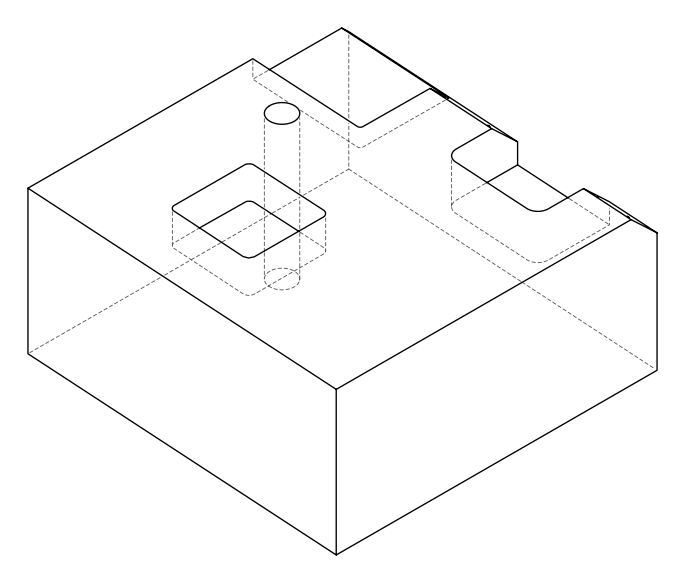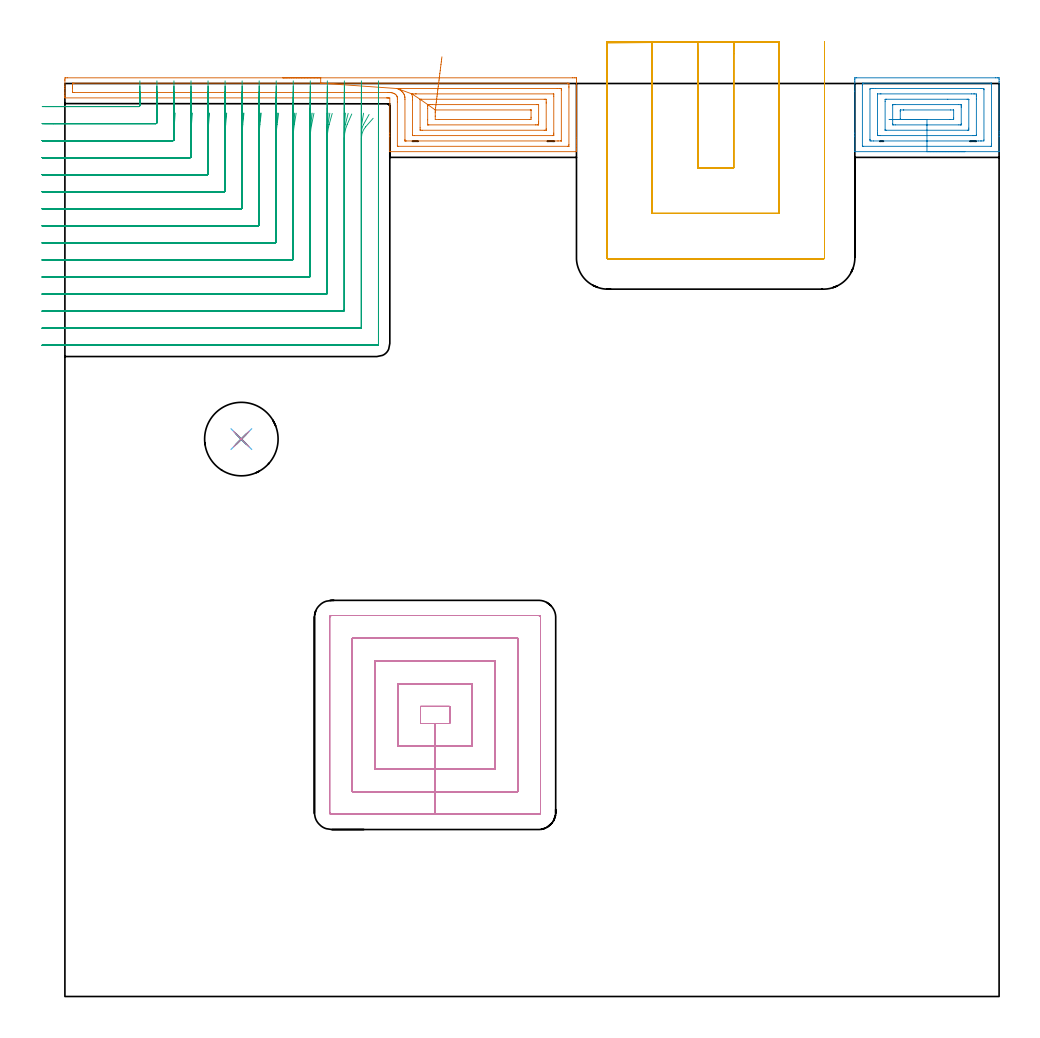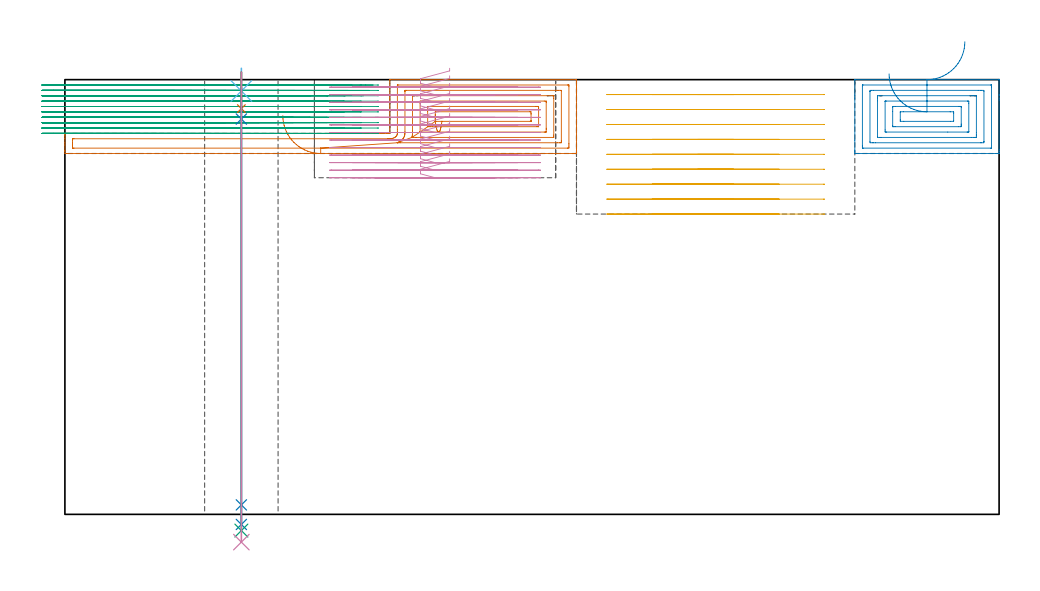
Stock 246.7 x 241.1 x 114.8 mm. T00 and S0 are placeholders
(PLAN: 10 operations, 8 tool changes, 65 min)
(1 AREA_MILL | FG_CHAMFER_SURFACE | UGT0205_001 | 4.61 min | 25869 mm3)
(2 AREA_MILL_1 | FG_CHAMFER_SURFACE_1 | UGT0205_001 | 2.51 min | 8737 mm3)
(3 MILL_CORNER_NOTCH_RECTANGULAR | CORNER_NOTCH_RECTANGULAR | NXT0201_008 | Follow Part, ap 1.5, ae 75% | 29.49 min | 74014 mm3)
(4 MILL_RECTANGULAR_POCKET | POCKET_RECTANGULAR_STRAIGHT | NXT0201_009 | Follow Part, ap 2, ae 75% | 17.32 min | 99389 mm3)
(5 MILL_SLOT | SLOT_PARTIAL_RECTANGULAR | NXT0201_012 | Follow Part, ap 4, ae 75% | 9.46 min | 137663 mm3)
(6 SPOT_DRILL | STEP1HOLE | NXT0321_9005460120000 | 0.05 min | 173 mm3)
(7 DRILL_BLIND_HOLE_INTO_CENTER | STEP1HOLE | NXT0301_022 | 0.04 min | 106 mm3)
(8 GUN_DRILL_THROUGH_HOLE | STEP1HOLE | UGT0307_001 | 0.52 min | 2091 mm3)
(9 SPADE_DRILL_TO_ENLARGE_THROUGH_HOLE | STEP1HOLE | UGT0306_003 | 0.49 min | 11700 mm3)
(10 DRILL_TO_ENLARGE_THROUGH_HOLE | STEP1HOLE | UGT0301_261 | 0.5 min | 19834 mm3)
(TOOL UGT0205_001 | Chamfer Mill 20 x 3 x 45 deg. | D20 FL50 Z2)
(TOOL NXT0201_008 | ENDMILL 6mm [2P460-0600-NA 1630] | D6 FL26 Z6)
(TOOL NXT0201_009 | ENDMILL 8mm [2P460-0800-NA 1630] | D8 FL26 Z6)
(TOOL NXT0201_012 | ENDMILL 16mm [2P460-1600-NA 1630] | D16 FL38 Z6)
(TOOL NXT0321_9005460120000 | NC Spot Drill, 142deg, 12mm, Carbide, Uncoated | D12 PA142 FL30 Z2)
(TOOL NXT0301_022 | Carbide Drill 5.1mm [860.1-0510-015A1-MM 2214] | D5.1 PA140 FL28 Z2)
(TOOL UGT0307_001 | Gun Drill 5 mm | D5 PA130 FL24 Z1)
(TOOL UGT0306_003 | Spade Drill 12.5mm | D12.5 PA132 FL10 Z2)
(TOOL UGT0301_261 | Twist Drill 19.4 mm | D19.4 PA118 FL140 Z2)
(OP 1 AREA_MILL)
G17 G21 G94 G90
T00 M6
G54
G17 G0 G90 X57.55 Y242.6 S1061 M3
G43 Z124.8 H0
Z105.3
G94 G1 X57.588 Z104.428 F250.
X57.702 Z103.563
X57.891 Z102.712
X58.153 Z101.88
X58.487 Z101.074
X58.89 Z100.3
X59.359 Z99.564
X59.89 Z98.872
X60.479 Z98.229
X61.122 Z97.64
X61.814 Z97.108
X62.55 Z96.64
X63.324 Z96.237
X64.13 Z95.903
X64.962 Z95.641
X65.814 Z95.452
X66.678 Z95.338
X67.55 Z95.3
X134.012
X134.493 Y242.599 Z95.301
X134.969 Y242.595 Z95.303
X135.091 Y242.592 Z95.306
X135.096 Y242.124 Z95.773
X135.1 Y241.523 Z96.374
Y226.827 Z111.068
Y226.226 Z111.668
Y225.661 Z112.236
Y225.343 Z112.553
Y224.778 Z113.119
Y224.459 Z113.435
Y223.823 Z114.076
Y223.443 Z114.456
Y223.112 Z114.778
X135.093 Y223.102 Z114.788
X134.939 Y223.1 Z114.8
X85.848
X85.81 Y223.105 Z114.793
X85.8 Y223.202 Z114.697
Y227.203 Z110.695
Y227.992 Z109.901
Y237.298 Z100.598
X85.463 Y237.296 Z100.596
X85.395
X85.325 Y237.295 Z100.595
X85.281 Y237.294 Z100.593
X85.242 Y237.3 Z100.598
X84.955 Z100.6
X0.161
X0.01 Y237.302 Z100.588
X0. Y237.446 Z100.446
Y237.594 Z100.305
Y237.954 Z99.945
Y238.591 Z99.304
Y239.792 Z98.104
Y240.357 Z97.537
Y241.841 Z96.054
X0.003 Y242.124 Z95.772
X0.009 Y242.591 Z95.305
X0.131 Y242.595 Z95.302
X0.607 Y242.6 Z95.3
X67.55
Y241.186 Z96.714
X132.708 Y241.185 Z96.715
X132.764
X133.089 Y241.179 Z96.721
X133.093 Y241.075 Z96.825
X133.098 Y240.854 Z97.046
X133.1 Y240.357 Z97.543
Y239.969 Z97.931
X133.099 Y224.956 Z112.944
X133.092 Y224.567 Z113.333
X133.09 Y224.521 Z113.379
X133.073 Y224.519 Z113.381
X133.022 Y224.516 Z113.384
X132.917 Y224.515 Z113.385
X132.708 Y224.514 Z113.386
X88.023 Y224.515 Z113.385
X87.875 Y224.519 Z113.381
X87.81 Y224.521 Z113.379
X87.805 Y224.559 Z113.341
X87.803 Y224.599 Z113.301
X87.8 Y224.735 Z113.165
Y236.218 Z101.682
X87.798 Y236.825 Z101.075
X87.796 Y237.105 Z100.795
X87.784 Y237.407 Z100.493
X87.755 Y237.563 Z100.337
X87.705 Y237.708 Z100.192
X87.629 Y237.854 Z100.046
X87.504 Y238.027 Z99.873
X87.342 Y238.189 Z99.711
X87.187 Y238.31 Z99.59
X87.01 Y238.417 Z99.483
X86.875 Y238.484 Z99.416
X86.596 Y238.591 Z99.309
X86.294 Y238.663 Z99.237
X86.206 Y238.678 Z99.222
X85.981 Y238.701 Z99.199
X85.785 Y238.707 Z99.193
X85.401 Y238.713 Z99.187
X85.277 Y238.714 Z99.186
X2.392 Y238.715 Z99.185
X2.267
X2.038 Y238.72 Z99.18
X2.015 Y238.721 Z99.179
X2.01 Y238.734 Z99.166
X2.004 Y238.764 Z99.136
X2.002 Y238.793 Z99.107
X2. Y238.979 Z98.921
Y239.862 Z98.038
Y240.357 Z97.543
X2.001 Y240.744 Z97.156
X2.008 Y241.133 Z96.767
X2.01 Y241.179 Z96.721
X2.027 Y241.181 Z96.719
X2.078 Y241.184 Z96.716
X2.183 Y241.185 Z96.715
X2.392 Y241.186 Z96.714
X67.55
X87.77 Y239.766 Z98.134
X87.781 Y239.769 Z98.131
X87.799 Y239.77 Z98.13
X88.079 Y239.771 Z98.129
X88.671 Y239.772 Z98.128
X130.03 Y239.771 Z98.129
X130.623
X130.923 Y239.768 Z98.132
X131.022 Y239.765 Z98.135
X131.09 Y239.76 Z98.14
X131.094 Y239.65 Z98.25
X131.098 Y239.474 Z98.426
X131.1 Y239.299 Z98.601
X131.099 Y226.051 Z111.849
X131.096 Y225.992 Z111.908
X131.09 Y225.947 Z111.953
X131.084 Y225.935 Z111.965
X131.072 Y225.934 Z111.966
X130.923 Y225.931 Z111.969
X130.33 Y225.929 Z111.971
X130.03 Y225.928 Z111.972
X90.164 Y225.929 Z111.971
X89.864 Y225.931 Z111.969
X89.823 Y225.933 Z111.967
X89.817 Y225.934 Z111.966
X89.81 Y225.951 Z111.949
X89.805 Y226.035 Z111.865
X89.801 Y226.162 Z111.738
X89.8 Y226.226 Z111.674
X89.799 Y236.889 Z101.011
X89.787 Y237.3 Z100.6
X89.779 Y237.505 Z100.395
X89.745 Y237.708 Z100.192
X89.717 Y237.854 Z100.046
X89.628 Y238.094 Z99.806
X89.522 Y238.311 Z99.589
X89.343 Y238.591 Z99.309
X89.178 Y238.8 Z99.1
X88.972 Y239.011 Z98.889
X88.715 Y239.223 Z98.677
X88.562 Y239.336 Z98.564
X88.339 Y239.474 Z98.426
X88.079 Y239.615 Z98.285
X87.807 Y239.744 Z98.156
X87.77 Y239.766 Z98.134
X91.649 Y238.35 Z99.55
X91.89 Y238.353 Z99.547
X92.542 Y238.357 Z99.543
X92.778
X128.987
X129.038 Y238.356 Z99.544
X129.073 Y238.353 Z99.547
X129.088 Y238.351 Z99.549
X129.09 Y238.335 Z99.565
X129.095 Y238.139 Z99.761
X129.1 Y237.745 Z100.155
Y227.992 Z109.908
X129.097 Y227.569 Z110.331
X129.093 Y227.358 Z110.542
X129.09 Y227.35 Z110.55
X129.083 Y227.348 Z110.552
X129.053 Y227.345 Z110.555
X128.995 Y227.343 Z110.557
X128.901
X92.306
X91.844 Y227.345 Z110.555
X91.819 Y227.347 Z110.553
X91.811 Y227.349 Z110.551
X91.808 Y227.36 Z110.54
X91.803 Y227.428 Z110.472
X91.801 Y227.566 Z110.334
X91.799 Y236.676 Z101.224
X91.797 Y236.825 Z101.075
X91.777 Y237.581 Z100.319
X91.759 Y237.708 Z100.192
X91.649 Y238.234 Z99.666
X91.636 Y238.303 Z99.597
X91.649 Y238.35 Z99.55
X93.807 Y236.933 Z100.967
X93.848 Y236.936 Z100.964
X94.087 Y236.941 Z100.959
X94.208 Y236.943 Z100.957
X126.58
X126.819 Y236.941 Z100.959
X126.979 Y236.938 Z100.962
X127.091 Y236.935 Z100.965
X127.093 Y236.914 Z100.986
X127.096 Y236.825 Z101.075
X127.1 Y236.191 Z101.709
Y235.941 Z101.959
X127.099 Y229.126 Z108.774
X127.096 Y228.876 Z109.024
X127.093 Y228.797 Z109.103
X127.09 Y228.764 Z109.136
X126.579 Y228.757 Z109.143
X94.327
X93.816 Y228.764 Z109.136
X93.81 Y228.802 Z109.098
X93.807 Y228.876 Z109.024
X93.801 Y229.397 Z108.503
X93.8 Y236.825 Z101.075
X93.802 Y236.89 Z101.01
X93.807 Y236.933 Z100.967
X95.823 Y235.522 Z102.378
X95.875 Y235.524 Z102.376
X96.112 Y235.527 Z102.373
X96.529 Y235.528 Z102.372
X97.005 Y235.529 Z102.371
X124.675 Y235.528 Z102.372
X125.093 Y235.527 Z102.373
X125.095 Y235.525 Z102.375
X125.099 Y235.522 Z102.378
X125.1 Y231.105 Z106.795
X125.097 Y230.642 Z107.258
X125.091 Y230.23 Z107.67
X125.082 Y230.178 Z107.722
X125.031 Y230.176 Z107.724
X124.912 Y230.173 Z107.727
X124.675 Y230.172 Z107.728
X124.258 Y230.171 Z107.729
X96.112 Y230.172 Z107.728
X95.954 Y230.173 Z107.727
X95.828 Y230.176 Z107.724
X95.815 Y230.177 Z107.723
X95.81 Y230.192 Z107.708
X95.805 Y230.245 Z107.655
X95.802 Y230.333 Z107.567
X95.8 Y231.525 Z106.375
Y234.484 Z103.416
X95.801 Y235.058 Z102.842
X95.804 Y235.364 Z102.536
X95.81 Y235.469 Z102.431
X95.823 Y235.522 Z102.378
X97.816 Y234.11 Z103.79
X97.821 Y234.111 Z103.789
X97.846 Y234.113 Z103.787
X97.897 Y234.114 Z103.786
X97.958 Y234.115 Z103.785
X122.889 Y234.114 Z103.786
X122.952 Y234.113 Z103.787
X123.072 Y234.108 Z103.792
X123.091 Y234.105 Z103.795
X123.095 Y234.09 Z103.81
X123.098 Y234.073 Z103.827
X123.099 Y234.054 Z103.846
X123.1 Y233.967 Z103.933
X123.099 Y232.201 Z105.699
X123.096 Y231.992 Z105.908
X123.087 Y231.592 Z106.308
X122.889 Y231.587 Z106.313
X122.828 Y231.586 Z106.314
X98.729 Y231.585 Z106.315
X97.897 Y231.591 Z106.309
X97.83 Y231.592 Z106.308
X97.809 Y231.606 Z106.294
X97.804 Y231.618 Z106.282
X97.8 Y232.408 Z105.492
Y232.505 Z105.395
Y233.388 Z104.512
Y233.484 Z104.416
X97.803 Y233.677 Z104.223
X97.81 Y234.063 Z103.837
X97.816 Y234.11 Z103.79
X97.896 Y234.75 Z103.203
X97.981 Y235.439 Z102.675
X98.073 Y236.171 Z102.209
X98.168 Y236.94 Z101.809
X98.268 Y237.741 Z101.479
X98.371 Y238.568 Z101.219
X98.476 Y239.414 Z101.034
X98.583 Y240.273 Z100.923
X98.691 Y241.138 Z100.889
X98.799 Y242.002 Z100.93
X98.906 Y242.86 Z101.047
X99.011 Y243.705 Z101.239
X99.114 Y244.529 Z101.505
X99.213 Y245.328 Z101.842
X99.308 Y246.094 Z102.248
X99.399 Y246.823 Z102.719
X99.484 Y247.507 Z103.253
X99.564 Y248.143 Z103.845
G0 Z124.8
M5
M2
(OP 2 AREA_MILL_1)
G17 G21 G94 G90
T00 M6
G54
G17 G0 G90 X237.65 Y223.1 S1061 M3
G43 Z124.8 H0
G94 G1 X237.612 Z123.928 F250.
X237.498 Z123.063
X237.309 Z122.212
X237.047 Z121.38
X236.713 Z120.574
X236.31 Z119.8
X235.842 Z119.064
X235.31 Z118.372
X234.721 Z117.729
X234.078 Z117.14
X233.386 Z116.608
X232.65 Z116.14
X231.876 Z115.737
X231.07 Z115.403
X230.238 Z115.141
X229.386 Z114.952
X228.522 Z114.838
X227.65 Z114.8
X208.645
X208.61 Y223.105 Z114.793
X208.6 Y223.196 Z114.702
Y227.198 Z110.7
Y227.992 Z109.901
Y239.077 Z98.818
Y241.727 Z96.169
X208.603 Y242.124 Z95.772
X208.607 Y242.591 Z95.305
X208.618 Y242.592 Z95.303
X209.087 Y242.6 Z95.3
X245.737
X246.213 Y242.598 Z95.302
X246.682 Y242.592 Z95.303
X246.693 Y242.591 Z95.305
X246.697 Y242.124 Z95.772
X246.7 Y241.638 Z96.258
Y228.479 Z109.415
Y227.992 Z109.901
Y227.198 Z110.7
Y227.109 Z110.789
X246.699 Y223.193 Z114.705
X246.69 Y223.105 Z114.793
X246.655 Y223.1 Z114.8
X227.65
Y224.514 Z113.386
X210.8
X210.657 Y224.516 Z113.384
X210.623 Y224.518 Z113.382
X210.612 Y224.521 Z113.379
X210.608 Y224.528 Z113.372
X210.603 Y224.56 Z113.34
X210.601 Y224.593 Z113.307
X210.6 Y224.714 Z113.186
Y240.612 Z97.288
X210.602 Y240.866 Z97.034
X210.605 Y241.036 Z96.864
X210.61 Y241.168 Z96.732
X210.626 Y241.179 Z96.721
X210.648 Y241.181 Z96.719
X210.855 Y241.185 Z96.715
X244.5 Y241.186 Z96.714
X244.643 Y241.184 Z96.716
X244.677 Y241.182 Z96.718
X244.688 Y241.179 Z96.721
X244.692 Y241.172 Z96.728
X244.697 Y241.14 Z96.76
X244.699 Y241.107 Z96.793
X244.7 Y240.986 Z96.914
Y225.088 Z112.812
X244.698 Y224.834 Z113.066
X244.695 Y224.664 Z113.236
X244.69 Y224.532 Z113.368
X244.674 Y224.521 Z113.379
X244.652 Y224.519 Z113.381
X244.445 Y224.515 Z113.385
X227.65 Y224.514 Z113.386
Y225.928 Z111.972
X213.506 Y225.929 Z111.971
X212.917 Y225.931 Z111.969
X212.623 Y225.935 Z111.965
X212.601 Y226.226 Z111.674
X212.6 Y226.248 Z111.652
X212.601 Y239.496 Z98.404
X212.623 Y239.765 Z98.135
X213.21 Y239.77 Z98.13
X213.506 Y239.771 Z98.129
X214.093 Y239.772 Z98.128
X241.794 Y239.771 Z98.129
X242.09 Y239.77 Z98.13
X242.677 Y239.765 Z98.135
X242.699 Y239.474 Z98.426
X242.7 Y239.452 Z98.448
X242.699 Y226.204 Z111.696
X242.677 Y225.935 Z111.965
X242.09 Y225.93 Z111.97
X241.794 Y225.929 Z111.971
X241.207 Y225.928 Z111.972
X227.65
Y227.343 Z110.557
X215.274 Y227.344 Z110.556
X215.039 Y227.345 Z110.555
X214.622 Y227.35 Z110.55
X214.604 Y227.779 Z110.121
X214.602 Y227.992 Z109.908
X214.6 Y228.666 Z109.234
X214.601 Y238.213 Z99.687
X214.604 Y238.297 Z99.603
X214.609 Y238.338 Z99.562
X214.612 Y238.351 Z99.549
X214.629 Y238.352 Z99.548
X215.274 Y238.357 Z99.543
X215.508
X239.375
X240.026 Y238.356 Z99.544
X240.261 Y238.355 Z99.545
X240.678 Y238.35 Z99.55
X240.696 Y237.921 Z99.979
X240.698 Y237.708 Z100.192
X240.7 Y237.034 Z100.866
X240.699 Y227.487 Z110.413
X240.696 Y227.403 Z110.497
X240.691 Y227.362 Z110.538
X240.688 Y227.349 Z110.551
X240.671 Y227.348 Z110.552
X240.026 Y227.343 Z110.557
X239.792
X227.65
Y228.757 Z109.143
X216.924
X216.686 Y228.761 Z109.139
X216.623 Y228.764 Z109.136
X216.61 Y228.776 Z109.124
X216.604 Y228.813 Z109.087
X216.601 Y228.876 Z109.024
X216.6 Y236.383 Z101.517
X216.606 Y236.825 Z101.075
X216.61 Y236.928 Z100.972
X216.805 Y236.938 Z100.962
X216.925 Y236.942 Z100.958
X233.145 Y236.943 Z100.957
X238.258
X238.376
X238.614 Y236.939 Z100.961
X238.677 Y236.936 Z100.964
X238.69 Y236.924 Z100.976
X238.696 Y236.887 Z101.013
X238.699 Y236.825 Z101.075
X238.7 Y229.317 Z108.583
X238.694 Y228.876 Z109.024
X238.69 Y228.772 Z109.128
X238.495 Y228.762 Z109.138
X238.375 Y228.758 Z109.142
X227.65 Y228.757 Z109.143
Y230.171 Z107.729
X219.281 Y230.172 Z107.728
X218.81 Y230.175 Z107.725
X218.655 Y230.178 Z107.722
X218.61 Y230.185 Z107.715
X218.605 Y230.292 Z107.608
X218.602 Y230.432 Z107.468
X218.6 Y231.525 Z106.375
X218.601 Y235.267 Z102.633
X218.61 Y235.478 Z102.422
X218.614 Y235.523 Z102.377
X218.635 Y235.525 Z102.375
X218.693 Y235.527 Z102.373
X218.81 Y235.529 Z102.371
X219.223
X236.019 Y235.528 Z102.372
X236.49 Y235.525 Z102.375
X236.645 Y235.522 Z102.378
X236.69 Y235.515 Z102.385
X236.695 Y235.408 Z102.492
X236.698 Y235.268 Z102.632
X236.7 Y235.058 Z102.842
Y234.848 Z103.052
X236.699 Y230.433 Z107.467
X236.69 Y230.222 Z107.678
X236.686 Y230.177 Z107.723
X236.665 Y230.175 Z107.725
X236.607 Y230.173 Z107.727
X236.49 Y230.171 Z107.729
X236.077
X227.65
Y231.585 Z106.315
X221.402
X220.634 Y231.59 Z106.31
X220.617 Y231.592 Z106.308
X220.61 Y231.603 Z106.297
X220.605 Y231.654 Z106.246
X220.601 Y231.758 Z106.142
X220.6 Y233.722 Z104.178
X220.601 Y233.938 Z103.962
X220.605 Y234.045 Z103.855
X220.61 Y234.097 Z103.803
X220.618 Y234.108 Z103.792
X220.643 Y234.111 Z103.789
X221.462 Y234.115 Z103.785
X221.522
X233.898
X234.666 Y234.11 Z103.79
X234.683 Y234.108 Z103.792
X234.69 Y234.097 Z103.803
X234.695 Y234.046 Z103.854
X234.699 Y233.942 Z103.958
X234.7 Y231.978 Z105.922
X234.698 Y231.762 Z106.138
X234.695 Y231.655 Z106.245
X234.69 Y231.603 Z106.297
X234.682 Y231.592 Z106.308
X234.657 Y231.59 Z106.31
X233.838 Y231.585 Z106.315
X233.778
X227.65
X226.778 Z106.353
X225.914 Z106.467
X225.062 Z106.655
X224.23 Z106.918
X223.424 Z107.252
X222.65 Z107.654
X221.914 Z108.123
X221.222 Z108.654
X220.579 Z109.244
X219.99 Z109.887
X219.458 Z110.579
X218.99 Z111.315
X218.587 Z112.089
X218.253 Z112.894
X217.991 Z113.726
X217.802 Z114.578
X217.688 Z115.443
X217.65 Z116.315
G0 Z124.8
M5
M2
(OP 3 MILL_CORNER_NOTCH_RECTANGULAR)
G17 G21 G94 G90
T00 M6
G54
G17 G0 G90 X-6. Y226. S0 M3
G43 Z124.8 H1
Z113.38
G94 G1 X-3. F250.
X28.504 F500.
G3 X28.8 Y226.296 R0.3
G2 X28.919 Y230.3 R54.
G1 X29.12 Y233.293 F250.
G0 Z124.8
X-6. Y221.5
Z113.38
G1 X-3.
X33.004 F500.
G3 X33.3 Y221.796 R0.3
G1 Y226.691
G2 X33.432 Y230.3 R49.5
G1 X33.65 Y233.292 F250.
G0 Z124.8
X-6. Y217.
Z113.38
G1 X-3.
X37.503 F500.
G3 X37.8 Y217.297 R0.3
G1 Y226.691
G2 X37.945 Y230.3 R45.
G1 X38.186 Y233.29 F250.
G0 Z124.8
X-6. Y212.5
Z113.38
G1 X-3.
X42.003 F500.
G3 X42.3 Y212.797 R0.3
G1 Y226.691
G2 X42.461 Y230.3 R40.5
G1 X42.728 Y233.288 F250.
G0 Z124.8
X-6. Y208.
Z113.38
G1 X-3.
X46.503 F500.
G3 X46.8 Y208.297 R0.3
G1 Y226.691
G2 X46.981 Y230.3 R36.
G1 X47.282 Y233.285 F250.
G0 Z124.8
X-6. Y203.5
Z113.38
G1 X-3.
X51.003 F500.
G3 X51.3 Y203.797 R0.3
G1 Y226.691
G2 X51.507 Y230.3 R31.5
G1 X51.851 Y233.28 F250.
G0 Z124.8
X-6. Y199.
Z113.38
G1 X-3.
X55.503 F500.
G3 X55.8 Y199.297 R0.3
G1 Y226.691
G2 X56.042 Y230.3 R27.
G1 X56.443 Y233.273 F250.
G0 Z124.8
X-6. Y194.5
Z113.38
G1 X-3.
X60.003 F500.
G3 X60.3 Y194.797 R0.3
G1 Y226.691
G2 X60.591 Y230.3 R22.5
G1 X61.073 Y233.261 F250.
G0 Z124.8
X-6. Y190.
Z113.38
G1 X-3.
X64.503 F500.
G3 X64.8 Y190.298 R0.3
G1 Y226.691
G2 X65.166 Y230.3 R18.
G1 X65.767 Y233.239 F250.
G0 Z124.8
X-6. Y185.5
Z113.38
G1 X-3.
X69.002 F500.
G3 X69.3 Y185.798 R0.3
G1 Y226.691
G2 X69.791 Y230.3 R13.5
G1 X70.593 Y233.191 F250.
G0 Z124.8
X-6. Y181.
Z113.38
G1 X-3.
X73.502 F500.
G3 X73.8 Y181.298 R0.3
G1 Y226.691
G2 X74.555 Y230.3 R9.
G1 X75.758 Y233.048 F250.
G0 Z124.8
X-6. Y176.5
Z113.38
G1 X-3.
X78.002 F500.
G3 X78.3 Y176.798 R0.3
G1 Y226.691
G2 X79.421 Y229.663 R4.5
G1 X81.403 Y231.916 F250.
G0 Z124.8
X-6. Y172.
Z113.38
G1 X-3.
X82.5 F500.
G3 X82.8 Y172.3 R0.3
G1 Y226.691
Y229.691 F250.
G0 Z124.8
X-6. Y226.
Z111.96
G1 X-3.
X28.504 F500.
G3 X28.8 Y226.296 R0.3
G1 Y228.111
G2 X28.844 Y230.3 R54.
G1 X28.966 Y233.298 F250.
G0 Z124.8
X-6. Y221.5
Z111.96
G1 X-3.
X33.004 F500.
G3 X33.3 Y221.796 R0.3
G1 Y228.111
G2 X33.348 Y230.3 R49.5
G1 X33.481 Y233.297 F250.
G0 Z124.8
X-6. Y217.
Z111.96
G1 X-3.
X37.503 F500.
G3 X37.8 Y217.297 R0.3
G1 Y228.111
G2 X37.853 Y230.3 R45.
G1 X37.999 Y233.296 F250.
G0 Z124.8
X-6. Y212.5
Z111.96
G1 X-3.
X42.003 F500.
G3 X42.3 Y212.797 R0.3
G1 Y228.111
G2 X42.359 Y230.3 R40.5
G1 X42.521 Y233.296 F250.
G0 Z124.8
X-6. Y208.
Z111.96
G1 X-3.
X46.503 F500.
G3 X46.8 Y208.297 R0.3
G1 Y228.111
G2 X46.867 Y230.3 R36.
G1 X47.049 Y233.294 F250.
G0 Z124.8
X-6. Y203.5
Z111.96
G1 X-3.
X51.003 F500.
G3 X51.3 Y203.797 R0.3
G1 Y228.111
G2 X51.376 Y230.3 R31.5
G1 X51.585 Y233.293 F250.
G0 Z124.8
X-6. Y199.
Z111.96
G1 X-3.
X55.503 F500.
G3 X55.8 Y199.297 R0.3
G1 Y228.111
G2 X55.889 Y230.3 R27.
G1 X56.132 Y233.29 F250.
G0 Z124.8
X-6. Y194.5
Z111.96
G1 X-3.
X60.003 F500.
G3 X60.3 Y194.797 R0.3
G1 Y228.111
G2 X60.407 Y230.3 R22.5
G1 X60.699 Y233.286 F250.
G0 Z124.8
X-6. Y190.
Z111.96
G1 X-3.
X64.502 F500.
G3 X64.8 Y190.298 R0.3
G1 Y228.111
G2 X64.934 Y230.3 R18.
G1 X65.298 Y233.278 F250.
G0 Z124.8
X-6. Y185.5
Z111.96
G1 X-3.
X69.002 F500.
G3 X69.3 Y185.798 R0.3
G1 Y228.111
G2 X69.479 Y230.3 R13.5
G1 X69.965 Y233.26 F250.
G0 Z124.8
X-6. Y181.
Z111.96
G1 X-3.
X73.502 F500.
G3 X73.8 Y181.298 R0.3
G1 Y228.111
G2 X74.07 Y230.3 R9.
G1 X74.8 Y233.21 F250.
G0 Z124.8
X-6. Y176.5
Z111.96
G1 X-3.
X78.002 F500.
G3 X78.3 Y176.798 R0.3
G1 Y228.111
G2 X78.868 Y230.299 R4.5
G1 X80.326 Y232.921 F250.
G0 Z124.8
X-6. Y172.
Z111.96
G1 X-3.
X82.5 F500.
G3 X82.8 Y172.3 R0.3
G1 Y228.111
Y231.111 F250.
G0 Z124.8
X-6. Y226.
Z110.54
G1 X-3.
X28.504 F500.
G3 X28.8 Y226.296 R0.3
G1 Y229.533
G2 X28.805 Y230.3 R54.
G1 X28.848 Y233.3 F250.
G0 Z124.8
X-6. Y221.5
Z110.54
G1 X-3.
X33.004 F500.
G3 X33.3 Y221.796 R0.3
G1 Y229.533
G2 X33.306 Y230.3 R49.5
G1 X33.352 Y233.3 F250.
G0 Z124.8
X-6. Y217.
Z110.54
G1 X-3.
X37.503 F500.
G3 X37.8 Y217.297 R0.3
G1 Y229.533
G2 X37.807 Y230.3 R45.
G1 X37.858 Y233.3 F250.
G0 Z124.8
X-6. Y212.5
Z110.54
G1 X-3.
X42.003 F500.
G3 X42.3 Y212.797 R0.3
G1 Y229.533
G2 X42.307 Y230.3 R40.5
G1 X42.364 Y233.299 F250.
G0 Z124.8
X-6. Y208.
Z110.54
G1 X-3.
X46.503 F500.
G3 X46.8 Y208.297 R0.3
G1 Y229.533
G2 X46.808 Y230.3 R36.
G1 X46.872 Y233.299 F250.
G0 Z124.8
X-6. Y203.5
Z110.54
G1 X-3.
X51.003 F500.
G3 X51.3 Y203.797 R0.3
G1 Y229.533
G2 X51.309 Y230.3 R31.5
G1 X51.382 Y233.299 F250.
G0 Z124.8
X-6. Y199.
Z110.54
G1 X-3.
X55.503 F500.
G3 X55.8 Y199.297 R0.3
G1 Y229.533
G2 X55.811 Y230.3 R27.
G1 X55.896 Y233.299 F250.
G0 Z124.8
X-6. Y194.5
Z110.54
G1 X-3.
X60.003 F500.
G3 X60.3 Y194.797 R0.3
G1 Y229.533
G2 X60.313 Y230.3 R22.5
G1 X60.415 Y233.298 F250.
G0 Z124.8
X-6. Y190.
Z110.54
G1 X-3.
X64.502 F500.
G3 X64.8 Y190.298 R0.3
G1 Y229.533
G2 X64.816 Y230.3 R18.
G1 X64.944 Y233.297 F250.
G0 Z124.8
X-6. Y185.5
Z110.54
G1 X-3.
X69.002 F500.
G3 X69.3 Y185.798 R0.3
G1 Y229.533
G2 X69.322 Y230.3 R13.5
G1 X69.492 Y233.295 F250.
G0 Z124.8
X-6. Y181.
Z110.54
G1 X-3.
X73.502 F500.
G3 X73.8 Y181.298 R0.3
G1 Y229.533
G2 X73.833 Y230.3 R9.
G1 X74.088 Y233.289 F250.
G0 Z124.8
X-6. Y176.5
Z110.54
G1 X-3.
X78.002 F500.
G3 X78.3 Y176.798 R0.3
G1 Y229.533
G2 X78.366 Y230.3 R4.5
G1 X78.877 Y233.256 F250.
G0 Z124.8
X-6. Y172.
Z110.54
G1 X-3.
X82.5 F500.
G3 X82.8 Y172.3 R0.3
G1 Y229.533
Y232.533 F250.
G0 Z124.8
X-6. Y226.
Z109.12
G1 X-3.
X28.504 F500.
G3 X28.8 Y226.296 R0.3
G1 Y230.3
Y233.3 F250.
G0 Z124.8
X-6. Y221.5
Z109.12
G1 X-3.
X33.004 F500.
G3 X33.3 Y221.796 R0.3
G1 Y230.3
Y233.3 F250.
G0 Z124.8
X-6. Y217.
Z109.12
G1 X-3.
X37.503 F500.
G3 X37.8 Y217.297 R0.3
G1 Y230.3
Y233.3 F250.
G0 Z124.8
X-6. Y212.5
Z109.12
G1 X-3.
X42.003 F500.
G3 X42.3 Y212.797 R0.3
G1 Y230.3
Y233.3 F250.
G0 Z124.8
X-6. Y208.
Z109.12
G1 X-3.
X46.503 F500.
G3 X46.8 Y208.297 R0.3
G1 Y230.3
Y233.3 F250.
G0 Z124.8
X-6. Y203.5
Z109.12
G1 X-3.
X51.003 F500.
G3 X51.3 Y203.797 R0.3
G1 Y230.3
Y233.3 F250.
G0 Z124.8
X-6. Y199.
Z109.12
G1 X-3.
X55.503 F500.
G3 X55.8 Y199.297 R0.3
G1 Y230.3
Y233.3 F250.
G0 Z124.8
X-6. Y194.5
Z109.12
G1 X-3.
X60.003 F500.
G3 X60.3 Y194.797 R0.3
G1 Y230.3
Y233.3 F250.
G0 Z124.8
X-6. Y190.
Z109.12
G1 X-3.
X64.503 F500.
G3 X64.8 Y190.297 R0.3
G1 Y230.3
Y233.3 F250.
G0 Z124.8
X-6. Y185.5
Z109.12
G1 X-3.
X69.002 F500.
G3 X69.3 Y185.798 R0.3
G1 Y230.3
Y233.3 F250.
G0 Z124.8
X-6. Y181.
Z109.12
G1 X-3.
X73.502 F500.
G3 X73.8 Y181.298 R0.3
G1 Y230.3
Y233.3 F250.
G0 Z124.8
X-6. Y176.5
Z109.12
G1 X-3.
X78.002 F500.
G3 X78.3 Y176.798 R0.3
G1 Y230.3
Y233.3 F250.
G0 Z124.8
X-6. Y172.
Z109.12
G1 X-3.
X82.5 F500.
G3 X82.8 Y172.3 R0.3
G1 Y230.3
Y233.3 F250.
G0 Z124.8
X-5.4 Y230.5
Z107.7
G1 X-2.4
X24.004 F500.
G3 X24.3 Y230.796 R0.3
G1 Y231.7
Y234.7 F250.
G0 Z124.8
X-6. Y226.
Z107.7
G1 X-3.
X28.504 F500.
G3 X28.8 Y226.296 R0.3
G1 Y231.7
Y234.7 F250.
G0 Z124.8
X-6. Y221.5
Z107.7
G1 X-3.
X33.004 F500.
G3 X33.3 Y221.796 R0.3
G1 Y231.7
Y234.7 F250.
G0 Z124.8
X-6. Y217.
Z107.7
G1 X-3.
X37.503 F500.
G3 X37.8 Y217.297 R0.3
G1 Y231.7
Y234.7 F250.
G0 Z124.8
X-6. Y212.5
Z107.7
G1 X-3.
X42.003 F500.
G3 X42.3 Y212.797 R0.3
G1 Y231.7
Y234.7 F250.
G0 Z124.8
X-6. Y208.
Z107.7
G1 X-3.
X46.503 F500.
G3 X46.8 Y208.297 R0.3
G1 Y231.7
Y234.7 F250.
G0 Z124.8
X-6. Y203.5
Z107.7
G1 X-3.
X51.003 F500.
G3 X51.3 Y203.797 R0.3
G1 Y231.7
Y234.7 F250.
G0 Z124.8
X-6. Y199.
Z107.7
G1 X-3.
X55.503 F500.
G3 X55.8 Y199.297 R0.3
G1 Y231.7
Y234.7 F250.
G0 Z124.8
X-6. Y194.5
Z107.7
G1 X-3.
X60.003 F500.
G3 X60.3 Y194.797 R0.3
G1 Y231.7
Y234.7 F250.
G0 Z124.8
X-6. Y190.
Z107.7
G1 X-3.
X64.503 F500.
G3 X64.8 Y190.297 R0.3
G1 Y231.7
Y234.7 F250.
G0 Z124.8
X-6. Y185.5
Z107.7
G1 X-3.
X69.002 F500.
G3 X69.3 Y185.798 R0.3
G1 Y231.7
Y234.7 F250.
G0 Z124.8
X-6. Y181.
Z107.7
G1 X-3.
X73.502 F500.
G3 X73.8 Y181.298 R0.3
G1 Y231.7
Y234.7 F250.
G0 Z124.8
X-6. Y176.5
Z107.7
G1 X-3.
X78.002 F500.
G3 X78.3 Y176.798 R0.3
G1 Y231.7
Y234.7 F250.
G0 Z124.8
X-6. Y172.
Z107.7
G1 X-3.
X82.5 F500.
G3 X82.8 Y172.3 R0.3
G1 Y231.7
Y234.7 F250.
G0 Z124.8
X-5.976 Y230.5
Z106.28
G1 X-2.976
X24.004 F500.
G3 X24.3 Y230.796 R0.3
G1 Y233.119
Y236.119 F250.
G0 Z124.8
X-6. Y226.
Z106.28
G1 X-3.
X28.504 F500.
G3 X28.8 Y226.296 R0.3
G1 Y233.119
Y236.119 F250.
G0 Z124.8
X-6. Y221.5
Z106.28
G1 X-3.
X33.004 F500.
G3 X33.3 Y221.796 R0.3
G1 Y233.12
Y236.12 F250.
G0 Z124.8
X-6. Y217.
Z106.28
G1 X-3.
X37.503 F500.
G3 X37.8 Y217.297 R0.3
G1 Y233.12
Y236.12 F250.
G0 Z124.8
X-6. Y212.5
Z106.28
G1 X-3.
X42.003 F500.
G3 X42.3 Y212.797 R0.3
G1 Y233.12
Y236.12 F250.
G0 Z124.8
X-6. Y208.
Z106.28
G1 X-3.
X46.503 F500.
G3 X46.8 Y208.297 R0.3
G1 Y233.12
Y236.12 F250.
G0 Z124.8
X-6. Y203.5
Z106.28
G1 X-3.
X51.003 F500.
G3 X51.3 Y203.797 R0.3
G1 Y233.12
Y236.12 F250.
G0 Z124.8
X-6. Y199.
Z106.28
G1 X-3.
X55.503 F500.
G3 X55.8 Y199.297 R0.3
G1 Y233.12
Y236.12 F250.
G0 Z124.8
X-6. Y194.5
Z106.28
G1 X-3.
X60.003 F500.
G3 X60.3 Y194.797 R0.3
G1 Y233.12
Y236.12 F250.
G0 Z124.8
X-6. Y190.
Z106.28
G1 X-3.
X64.502 F500.
G3 X64.8 Y190.298 R0.3
G1 Y233.12
Y236.12 F250.
G0 Z124.8
X-6. Y185.5
Z106.28
G1 X-3.
X69.002 F500.
G3 X69.3 Y185.798 R0.3
G1 Y233.12
Y236.12 F250.
G0 Z124.8
X-6. Y181.
Z106.28
G1 X-3.
X73.502 F500.
G3 X73.8 Y181.298 R0.3
G1 Y233.12
Y236.12 F250.
G0 Z124.8
X-6. Y176.5
Z106.28
G1 X-3.
X78.002 F500.
G3 X78.3 Y176.798 R0.3
G1 Y233.12
Y236.12 F250.
G0 Z124.8
X-6. Y172.
Z106.28
G1 X-3.
X82.5 F500.
G3 X82.8 Y172.3 R0.3
G1 Y233.12
Y236.12 F250.
G0 Z124.8
X-6. Y230.5
Z104.86
G1 X-3.
X24.004 F500.
G3 X24.3 Y230.796 R0.3
G1 Y234.54
Y237.54 F250.
G0 Z124.8
X-6. Y226.
Z104.86
G1 X-3.
X28.504 F500.
G3 X28.8 Y226.296 R0.3
G1 Y234.54
Y237.54 F250.
G0 Z124.8
X-6. Y221.5
Z104.86
G1 X-3.
X33.004 F500.
G3 X33.3 Y221.796 R0.3
G1 Y234.54
Y237.54 F250.
G0 Z124.8
X-6. Y217.
Z104.86
G1 X-3.
X37.504 F500.
G3 X37.8 Y217.297 R0.3
G1 Y234.54
Y237.54 F250.
G0 Z124.8
X-6. Y212.5
Z104.86
G1 X-3.
X42.003 F500.
G3 X42.3 Y212.797 R0.3
G1 Y234.54
Y237.54 F250.
G0 Z124.8
X-6. Y208.
Z104.86
G1 X-3.
X46.503 F500.
G3 X46.8 Y208.297 R0.3
G1 Y234.54
Y237.54 F250.
G0 Z124.8
X-6. Y203.5
Z104.86
G1 X-3.
X51.003 F500.
G3 X51.3 Y203.797 R0.3
G1 Y234.54
Y237.54 F250.
G0 Z124.8
X-6. Y199.
Z104.86
G1 X-3.
X55.503 F500.
G3 X55.8 Y199.297 R0.3
G1 Y234.54
Y237.54 F250.
G0 Z124.8
X-6. Y194.5
Z104.86
G1 X-3.
X60.003 F500.
G3 X60.3 Y194.797 R0.3
G1 Y234.54
Y237.54 F250.
G0 Z124.8
X-6. Y190.
Z104.86
G1 X-3.
X64.503 F500.
G3 X64.8 Y190.297 R0.3
G1 Y234.54
Y237.54 F250.
G0 Z124.8
X-6. Y185.5
Z104.86
G1 X-3.
X69.002 F500.
G3 X69.3 Y185.798 R0.3
G1 Y234.54
Y237.54 F250.
G0 Z124.8
X-6. Y181.
Z104.86
G1 X-3.
X73.502 F500.
G3 X73.8 Y181.298 R0.3
G1 Y234.54
Y237.54 F250.
G0 Z124.8
X-6. Y176.5
Z104.86
G1 X-3.
X78.002 F500.
G3 X78.3 Y176.798 R0.3
G1 Y234.54
Y237.54 F250.
G0 Z124.8
X-6. Y172.
Z104.86
G1 X-3.
X82.5 F500.
G3 X82.8 Y172.3 R0.3
G1 Y234.54
Y237.54 F250.
G0 Z124.8
X-5.196 Y235.
Z103.44
G1 X-2.196
X19.504 F500.
G3 X19.8 Y235.296 R0.3
G1 Y235.96
Y238.96 F250.
G0 Z124.8
X-6. Y230.5
Z103.44
G1 X-3.
X24.004 F500.
G3 X24.3 Y230.796 R0.3
G1 Y235.96
Y238.96 F250.
G0 Z124.8
X-6. Y226.
Z103.44
G1 X-3.
X28.504 F500.
G3 X28.8 Y226.296 R0.3
G1 Y235.96
Y238.96 F250.
G0 Z124.8
X-6. Y221.5
Z103.44
G1 X-3.
X33.004 F500.
G3 X33.3 Y221.796 R0.3
G1 Y235.96
Y238.96 F250.
G0 Z124.8
X-6. Y217.
Z103.44
G1 X-3.
X37.503 F500.
G3 X37.8 Y217.297 R0.3
G1 Y235.96
Y238.96 F250.
G0 Z124.8
X-6. Y212.5
Z103.44
G1 X-3.
X42.003 F500.
G3 X42.3 Y212.797 R0.3
G1 Y235.96
Y238.96 F250.
G0 Z124.8
X-6. Y208.
Z103.44
G1 X-3.
X46.503 F500.
G3 X46.8 Y208.297 R0.3
G1 Y235.96
Y238.96 F250.
G0 Z124.8
X-6. Y203.5
Z103.44
G1 X-3.
X51.003 F500.
G3 X51.3 Y203.797 R0.3
G1 Y235.96
Y238.96 F250.
G0 Z124.8
X-6. Y199.
Z103.44
G1 X-3.
X55.503 F500.
G3 X55.8 Y199.297 R0.3
G1 Y235.96
Y238.96 F250.
G0 Z124.8
X-6. Y194.5
Z103.44
G1 X-3.
X60.003 F500.
G3 X60.3 Y194.797 R0.3
G1 Y235.96
Y238.96 F250.
G0 Z124.8
X-6. Y190.
Z103.44
G1 X-3.
X64.502 F500.
G3 X64.8 Y190.298 R0.3
G1 Y235.96
Y238.96 F250.
G0 Z124.8
X-6. Y185.5
Z103.44
G1 X-3.
X69.002 F500.
G3 X69.3 Y185.798 R0.3
G1 Y235.96
Y238.96 F250.
G0 Z124.8
X-6. Y181.
Z103.44
G1 X-3.
X73.502 F500.
G3 X73.8 Y181.298 R0.3
G1 Y235.96
Y238.96 F250.
G0 Z124.8
X-6. Y176.5
Z103.44
G1 X-3.
X78.002 F500.
G3 X78.3 Y176.798 R0.3
G1 Y235.96
Y238.96 F250.
G0 Z124.8
X-6. Y172.
Z103.44
G1 X-3.
X82.5 F500.
G3 X82.8 Y172.3 R0.3
G1 Y235.96
Y238.96 F250.
G0 Z124.8
X-5.934 Y235.
Z102.02
G1 X-2.934
X19.504 F500.
G3 X19.8 Y235.296 R0.3
G1 Y237.379
Y240.379 F250.
G0 Z124.8
X-6. Y230.5
Z102.02
G1 X-3.
X24.004 F500.
G3 X24.3 Y230.796 R0.3
G1 Y237.379
Y240.379 F250.
G0 Z124.8
X-6. Y226.
Z102.02
G1 X-3.
X28.504 F500.
G3 X28.8 Y226.296 R0.3
G1 Y237.379
Y240.379 F250.
G0 Z124.8
X-6. Y221.5
Z102.02
G1 X-3.
X33.004 F500.
G3 X33.3 Y221.796 R0.3
G1 Y237.379
Y240.379 F250.
G0 Z124.8
X-6. Y217.
Z102.02
G1 X-3.
X37.503 F500.
G3 X37.8 Y217.297 R0.3
G1 Y237.379
Y240.379 F250.
G0 Z124.8
X-6. Y212.5
Z102.02
G1 X-3.
X42.003 F500.
G3 X42.3 Y212.797 R0.3
G1 Y237.379
Y240.379 F250.
G0 Z124.8
X-6. Y208.
Z102.02
G1 X-3.
X46.503 F500.
G3 X46.8 Y208.297 R0.3
G1 Y237.38
Y240.38 F250.
G0 Z124.8
X-6. Y203.5
Z102.02
G1 X-3.
X51.003 F500.
G3 X51.3 Y203.797 R0.3
G1 Y237.38
Y240.38 F250.
G0 Z124.8
X-6. Y199.
Z102.02
G1 X-3.
X55.503 F500.
G3 X55.8 Y199.297 R0.3
G1 Y237.38
Y240.38 F250.
G0 Z124.8
X-6. Y194.5
Z102.02
G1 X-3.
X60.003 F500.
G3 X60.3 Y194.797 R0.3
G1 Y237.38
Y240.38 F250.
G0 Z124.8
X-6. Y190.
Z102.02
G1 X-3.
X64.502 F500.
G3 X64.8 Y190.297 R0.3
G1 Y237.38
Y240.38 F250.
G0 Z124.8
X-6. Y185.5
Z102.02
G1 X-3.
X69.002 F500.
G3 X69.3 Y185.798 R0.3
G1 Y237.38
Y240.38 F250.
G0 Z124.8
X-6. Y181.
Z102.02
G1 X-3.
X73.502 F500.
G3 X73.8 Y181.298 R0.3
G1 Y237.38
Y240.38 F250.
G0 Z124.8
X-6. Y176.5
Z102.02
G1 X-3.
X78.002 F500.
G3 X78.3 Y176.798 R0.3
G1 Y237.38
Y240.38 F250.
G0 Z124.8
X-6. Y172.
Z102.02
G1 X-3.
X82.5 F500.
G3 X82.8 Y172.3 R0.3
G1 Y237.38
Y240.38 F250.
G0 Z124.8
X-6. Y235.
Z100.6
G1 X-3.
X19.504 F500.
G3 X19.8 Y235.296 R0.3
G1 Y238.799
Y241.799 F250.
G0 Z124.8
X-6. Y230.5
Z100.6
G1 X-3.
X24.004 F500.
G3 X24.3 Y230.796 R0.3
G1 Y238.799
Y241.799 F250.
G0 Z124.8
X-6. Y226.
Z100.6
G1 X-3.
X28.504 F500.
G3 X28.8 Y226.296 R0.3
G1 Y238.799
Y241.799 F250.
G0 Z124.8
X-6. Y221.5
Z100.6
G1 X-3.
X33.004 F500.
G3 X33.3 Y221.796 R0.3
G1 Y238.799
Y241.799 F250.
G0 Z124.8
X-6. Y217.
Z100.6
G1 X-3.
X37.503 F500.
G3 X37.8 Y217.297 R0.3
G1 Y238.799
Y241.799 F250.
G0 Z124.8
X-6. Y212.5
Z100.6
G1 X-3.
X42.003 F500.
G3 X42.3 Y212.797 R0.3
G1 Y238.799
Y241.799 F250.
G0 Z124.8
X-6. Y208.
Z100.6
G1 X-3.
X46.503 F500.
G3 X46.8 Y208.297 R0.3
G1 Y238.799
Y241.799 F250.
G0 Z124.8
X-6. Y203.5
Z100.6
G1 X-3.
X51.003 F500.
G3 X51.3 Y203.797 R0.3
G1 Y238.799
Y241.799 F250.
G0 Z124.8
X-6. Y199.
Z100.6
G1 X-3.
X55.503 F500.
G3 X55.8 Y199.297 R0.3
G1 Y238.799
Y241.799 F250.
G0 Z124.8
X-6. Y194.5
Z100.6
G1 X-3.
X60.003 F500.
G3 X60.3 Y194.797 R0.3
G1 Y238.799
Y241.799 F250.
G0 Z124.8
X-6. Y190.
Z100.6
G1 X-3.
X64.502 F500.
G3 X64.8 Y190.297 R0.3
G1 Y238.799
Y241.799 F250.
G0 Z124.8
X-6. Y185.5
Z100.6
G1 X-3.
X69.002 F500.
G3 X69.3 Y185.798 R0.3
G1 Y238.799
Y241.799 F250.
G0 Z124.8
X-6. Y181.
Z100.6
G1 X-3.
X73.502 F500.
G3 X73.8 Y181.298 R0.3
G1 Y238.799
Y241.799 F250.
G0 Z124.8
X-6. Y176.5
Z100.6
G1 X-3.
X78.002 F500.
G3 X78.3 Y176.798 R0.3
G1 Y238.799
Y241.799 F250.
G0 Z124.8
X-6. Y172.
Z100.6
G1 X-3.
X82.5 F500.
G3 X82.8 Y172.3 R0.3
G1 Y238.799
Y241.799 F250.
G0 Z124.8
M5
M2
(OP 4 MILL_RECTANGULAR_POCKET)
G17 G21 G94 G90
T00 M6
G54
G17 G0 G90 X101.6 Y74.018 S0 M3
G43 Z124.8 H1
Z117.8
G94 G1 Y76.6 Z117.108 F250.
X93.9 Z115.045
Y72.1 Z113.839
X97.75 Z112.808
X101.6 F500.
Y76.6
X93.9
Y72.1
X97.75
Y66.1
X107.6
Y82.6
X87.9
Y66.1
X97.75
Y60.1
X113.6
Y88.6
X81.9
Y60.1
X97.75
Y54.1
X119.6
Y94.6
X75.9
Y54.1
X97.75
Y48.1
X125.1
G3 X125.6 Y48.6 R0.5
G1 Y100.1
G3 X125.1 Y100.6 R0.5
G1 X70.4
G3 X69.9 Y100.1 R0.5
G1 Y48.6
G3 X70.4 Y48.1 R0.5
G1 X97.75
X98.75
G0 X101.6 Y74.018 Z115.808
G1 Y76.6 Z115.116 F250.
X93.9 Z113.053
Y72.1 Z111.847
X97.75 Z110.815
X101.6 F500.
Y76.6
X93.9
Y72.1
X97.75
Y66.1
X107.6
Y82.6
X87.9
Y66.1
X97.75
Y60.1
X113.6
Y88.6
X81.9
Y60.1
X97.75
Y54.1
X119.6
Y94.6
X75.9
Y54.1
X97.75
Y48.1
X125.1
G3 X125.6 Y48.6 R0.5
G1 Y100.1
G3 X125.1 Y100.6 R0.5
G1 X70.4
G3 X69.9 Y100.1 R0.5
G1 Y48.6
G3 X70.4 Y48.1 R0.5
G1 X97.75
X98.75
G0 X101.6 Y74.018 Z113.815
G1 Y76.6 Z113.124 F250.
X93.9 Z111.06
Y72.1 Z109.855
X97.75 Z108.823
X101.6 F500.
Y76.6
X93.9
Y72.1
X97.75
Y66.1
X107.6
Y82.6
X87.9
Y66.1
X97.75
Y60.1
X113.6
Y88.6
X81.9
Y60.1
X97.75
Y54.1
X119.6
Y94.6
X75.9
Y54.1
X97.75
Y48.1
X125.1
G3 X125.6 Y48.6 R0.5
G1 Y100.1
G3 X125.1 Y100.6 R0.5
G1 X70.4
G3 X69.9 Y100.1 R0.5
G1 Y48.6
G3 X70.4 Y48.1 R0.5
G1 X97.75
X98.75
G0 X101.6 Y74.018 Z111.823
G1 Y76.6 Z111.131 F250.
X93.9 Z109.068
Y72.1 Z107.862
X97.75 Z106.831
X101.6 F500.
Y76.6
X93.9
Y72.1
X97.75
Y66.1
X107.6
Y82.6
X87.9
Y66.1
X97.75
Y60.1
X113.6
Y88.6
X81.9
Y60.1
X97.75
Y54.1
X119.6
Y94.6
X75.9
Y54.1
X97.75
Y48.1
X125.1
G3 X125.6 Y48.6 R0.5
G1 Y100.1
G3 X125.1 Y100.6 R0.5
G1 X70.4
G3 X69.9 Y100.1 R0.5
G1 Y48.6
G3 X70.4 Y48.1 R0.5
G1 X97.75
X98.75
G0 X101.6 Y74.018 Z109.831
G1 Y76.6 Z109.139 F250.
X93.9 Z107.076
Y72.1 Z105.87
X97.75 Z104.838
X101.6 F500.
Y76.6
X93.9
Y72.1
X97.75
Y66.1
X107.6
Y82.6
X87.9
Y66.1
X97.75
Y60.1
X113.6
Y88.6
X81.9
Y60.1
X97.75
Y54.1
X119.6
Y94.6
X75.9
Y54.1
X97.75
Y48.1
X125.1
G3 X125.6 Y48.6 R0.5
G1 Y100.1
G3 X125.1 Y100.6 R0.5
G1 X70.4
G3 X69.9 Y100.1 R0.5
G1 Y48.6
G3 X70.4 Y48.1 R0.5
G1 X97.75
X98.75
G0 X101.6 Y74.018 Z107.838
G1 Y76.6 Z107.147 F250.
X93.9 Z105.083
Y72.1 Z103.878
X97.75 Z102.846
X101.6 F500.
Y76.6
X93.9
Y72.1
X97.75
Y66.1
X107.6
Y82.6
X87.9
Y66.1
X97.75
Y60.1
X113.6
Y88.6
X81.9
Y60.1
X97.75
Y54.1
X119.6
Y94.6
X75.9
Y54.1
X97.75
Y48.1
X125.1
G3 X125.6 Y48.6 R0.5
G1 Y100.1
G3 X125.1 Y100.6 R0.5
G1 X70.4
G3 X69.9 Y100.1 R0.5
G1 Y48.6
G3 X70.4 Y48.1 R0.5
G1 X97.75
X98.75
G0 X101.6 Y74.018 Z105.846
G1 Y76.6 Z105.154 F250.
X93.9 Z103.091
Y72.1 Z101.885
X97.75 Z100.854
X101.6 F500.
Y76.6
X93.9
Y72.1
X97.75
Y66.1
X107.6
Y82.6
X87.9
Y66.1
X97.75
Y60.1
X113.6
Y88.6
X81.9
Y60.1
X97.75
Y54.1
X119.6
Y94.6
X75.9
Y54.1
X97.75
Y48.1
X125.1
G3 X125.6 Y48.6 R0.5
G1 Y100.1
G3 X125.1 Y100.6 R0.5
G1 X70.4
G3 X69.9 Y100.1 R0.5
G1 Y48.6
G3 X70.4 Y48.1 R0.5
G1 X97.75
X98.75
G0 X101.6 Y74.018 Z103.854
G1 Y76.6 Z103.162 F250.
X93.9 Z101.099
Y72.1 Z99.893
X97.75 Z98.861
X101.6 F500.
Y76.6
X93.9
Y72.1
X97.75
Y66.1
X107.6
Y82.6
X87.9
Y66.1
X97.75
Y60.1
X113.6
Y88.6
X81.9
Y60.1
X97.75
Y54.1
X119.6
Y94.6
X75.9
Y54.1
X97.75
Y48.1
X125.1
G3 X125.6 Y48.6 R0.5
G1 Y100.1
G3 X125.1 Y100.6 R0.5
G1 X70.4
G3 X69.9 Y100.1 R0.5
G1 Y48.6
G3 X70.4 Y48.1 R0.5
G1 X97.75
X98.75
G0 X101.6 Y74.018 Z101.861
G1 Y76.6 Z101.17 F250.
X93.9 Z99.107
Y72.1 Z97.901
X97.75 Z96.869
X101.6 F500.
Y76.6
X93.9
Y72.1
X97.75
Y66.1
X107.6
Y82.6
X87.9
Y66.1
X97.75
Y60.1
X113.6
Y88.6
X81.9
Y60.1
X97.75
Y54.1
X119.6
Y94.6
X75.9
Y54.1
X97.75
Y48.1
X125.1
G3 X125.6 Y48.6 R0.5
G1 Y100.1
G3 X125.1 Y100.6 R0.5
G1 X70.4
G3 X69.9 Y100.1 R0.5
G1 Y48.6
G3 X70.4 Y48.1 R0.5
G1 X97.75
X98.75
G0 X101.6 Y74.018 Z99.869
G1 Y76.6 Z99.177 F250.
X93.9 Z97.114
Y72.1 Z95.909
X97.75 Z94.877
X101.6 F500.
Y76.6
X93.9
Y72.1
X97.75
Y66.1
X107.6
Y82.6
X87.9
Y66.1
X97.75
Y60.1
X113.6
Y88.6
X81.9
Y60.1
X97.75
Y54.1
X119.6
Y94.6
X75.9
Y54.1
X97.75
Y48.1
X125.1
G3 X125.6 Y48.6 R0.5
G1 Y100.1
G3 X125.1 Y100.6 R0.5
G1 X70.4
G3 X69.9 Y100.1 R0.5
G1 Y48.6
G3 X70.4 Y48.1 R0.5
G1 X97.75
X98.75
G0 X101.6 Y74.018 Z97.877
G1 Y76.6 Z97.185 F250.
X93.9 Z95.122
Y72.1 Z93.916
X97.75 Z92.885
X101.6 F500.
Y76.6
X93.9
Y72.1
X97.75
Y66.1
X107.6
Y82.6
X87.9
Y66.1
X97.75
Y60.1
X113.6
Y88.6
X81.9
Y60.1
X97.75
Y54.1
X119.6
Y94.6
X75.9
Y54.1
X97.75
Y48.1
X125.1
G3 X125.6 Y48.6 R0.5
G1 Y100.1
G3 X125.1 Y100.6 R0.5
G1 X70.4
G3 X69.9 Y100.1 R0.5
G1 Y48.6
G3 X70.4 Y48.1 R0.5
G1 X97.75
X98.75
G0 X101.6 Y74.018 Z95.885
G1 Y76.6 Z95.193 F250.
X93.9 Z93.13
Y72.1 Z91.924
X97.75 Z90.892
X101.6 F500.
Y76.6
X93.9
Y72.1
X97.75
Y66.1
X107.6
Y82.6
X87.9
Y66.1
X97.75
Y60.1
X113.6
Y88.6
X81.9
Y60.1
X97.75
Y54.1
X119.6
Y94.6
X75.9
Y54.1
X97.75
Y48.1
X125.1
G3 X125.6 Y48.6 R0.5
G1 Y100.1
G3 X125.1 Y100.6 R0.5
G1 X70.4
G3 X69.9 Y100.1 R0.5
G1 Y48.6
G3 X70.4 Y48.1 R0.5
G1 X97.75
X98.75
G0 X101.6 Y74.018 Z93.892
G1 Y76.6 Z93.201 F250.
X93.9 Z91.137
Y72.1 Z89.932
X97.75 Z88.9
X101.6 F500.
Y76.6
X93.9
Y72.1
X97.75
Y66.1
X107.6
Y82.6
X87.9
Y66.1
X97.75
Y60.1
X113.6
Y88.6
X81.9
Y60.1
X97.75
Y54.1
X119.6
Y94.6
X75.9
Y54.1
X97.75
Y48.1
X125.1
G3 X125.6 Y48.6 R0.5
G1 Y100.1
G3 X125.1 Y100.6 R0.5
G1 X70.4
G3 X69.9 Y100.1 R0.5
G1 Y48.6
G3 X70.4 Y48.1 R0.5
G1 X97.75
X98.75
G0 Z124.8
M5
M2
(OP 5 MILL_SLOT)
G17 G21 G94 G90
T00 M6
G54
G17 G0 G90 X167.067 Y252.1 S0 M3
G43 Z124.8 H1
Z110.855
G94 G1 X167.099 Y249.1 F250.
G2 X167.1 Y248.846 R24. F500.
G1 Y218.8
X176.6
Y248.846
G2 X176.601 Y249.1 R24.
G1 X176.633 Y252.1 F250.
X155.034 Y252.099
X155.097 Y249.1
G2 X155.1 Y248.846 R12. F500.
G1 Y206.8
X188.6
Y248.846
G2 X188.603 Y249.1 R12.
G1 X188.666 Y252.099 F250.
X143.1 Y251.846
Y248.846
Y195.1 F500.
G3 X143.4 Y194.8 R0.3
G1 X200.3
G3 X200.6 Y195.1 R0.3
G1 Y248.846
Y251.846 F250.
G0 X167.067 Y252.1 Z106.911
G1 X167.099 Y249.1
G2 X167.1 Y248.846 R24. F500.
G1 Y218.8
X176.6
Y248.846
G2 X176.601 Y249.1 R24.
G1 X176.633 Y252.1 F250.
X155.034 Y252.099
X155.097 Y249.1
G2 X155.1 Y248.846 R12. F500.
G1 Y206.8
X188.6
Y248.846
G2 X188.603 Y249.1 R12.
G1 X188.666 Y252.099 F250.
X143.1 Y251.846
Y248.846
Y195.1 F500.
G3 X143.4 Y194.8 R0.3
G1 X200.3
G3 X200.6 Y195.1 R0.3
G1 Y248.846
Y251.846 F250.
G0 X167.091 Y252.1 Z102.967
G1 X167.1 Y249.1
Y249.033 F500.
Y218.8
X176.6
Y249.032
Y249.1
X176.609 Y252.1 F250.
X155.083
X155.1 Y249.1
Y249.033 F500.
Y206.8
X188.6
Y249.032
Y249.1
X188.617 Y252.1 F250.
X143.1 Y252.033
Y249.033
Y195.1 F500.
G3 X143.4 Y194.8 R0.3
G1 X200.3
G3 X200.6 Y195.1 R0.3
G1 Y249.032
Y252.032 F250.
G0 X167.1 Y252.1 Z99.022
G1 Y249.1
Y218.8 F500.
X176.6
Y249.1
Y252.1 F250.
X155.1
Y249.1
Y206.8 F500.
X188.6
Y249.1
Y252.1 F250.
X143.1
Y249.1
Y195.1 F500.
G3 X143.4 Y194.8 R0.3
G1 X200.3
G3 X200.6 Y195.1 R0.3
G1 Y249.1
Y252.1 F250.
G0 X167.1 Z95.078
G1 Y249.1
Y218.8 F500.
X176.6
Y249.1
Y252.1 F250.
X155.1
Y249.1
Y206.8 F500.
X188.6
Y249.1
Y252.1 F250.
X143.1
Y249.1
Y195.1 F500.
G3 X143.4 Y194.8 R0.3
G1 X200.3
G3 X200.6 Y195.1 R0.3
G1 Y249.1
Y252.1 F250.
G0 X167.1 Z91.133
G1 Y249.1
Y218.8 F500.
X176.6
Y249.1
Y252.1 F250.
X155.1
Y249.1
Y206.8 F500.
X188.6
Y249.1
Y252.1 F250.
X143.1
Y249.1
Y195.1 F500.
G3 X143.4 Y194.8 R0.3
G1 X200.3
G3 X200.6 Y195.1 R0.3
G1 Y249.1
Y252.1 F250.
G0 X167.1 Z87.189
G1 Y249.1
Y218.8 F500.
X176.6
Y249.1
Y252.1 F250.
X155.1
Y249.1
Y206.8 F500.
X188.6
Y249.1
Y252.1 F250.
X143.1
Y249.1
Y195.1 F500.
G3 X143.4 Y194.8 R0.3
G1 X200.3
G3 X200.6 Y195.1 R0.3
G1 Y249.1
Y252.1 F250.
G0 X167.1 Z83.244
G1 Y249.1
Y218.8 F500.
X176.6
Y249.1
Y252.1 F250.
X155.1
Y249.1
Y206.8 F500.
X188.6
Y249.1
Y252.1 F250.
X143.1
Y249.1
Y195.1 F500.
G3 X143.4 Y194.8 R0.3
G1 X200.3
G3 X200.6 Y195.1 R0.3
G1 Y249.1
Y252.1 F250.
G0 X167.1 Z79.3
G1 Y249.1
Y218.8 F500.
X176.6
Y249.1
Y252.1 F250.
X155.1
Y249.1
Y206.8 F500.
X188.6
Y249.1
Y252.1 F250.
X143.1
Y249.1
Y195.1 F500.
G3 X143.4 Y194.8 R0.3
G1 X200.3
G3 X200.6 Y195.1 R0.3
G1 Y249.1
Y252.1 F250.
G0 Z124.8
M5
M2
(OP 6 SPOT_DRILL)
G17 G21 G94 G90
T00 M6
G54
G17 G0 G90 X46.6 Y147.2 S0 M3
G43 Z124.8 H0
G94 G81 G98 Z111.8 F250. R117.8
G80
M5
M2
(OP 7 DRILL_BLIND_HOLE_INTO_CENTER)
G17 G21 G94 G90
T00 M6
G54
G17 G0 G90 X46.6 Y147.2 S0 M3
G43 Z124.8 H1
G94 G81 G98 Z107.15 F250. R116.8
G80
M5
M2
(OP 8 GUN_DRILL_THROUGH_HOLE)
G17 G21 G94 G90
T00 M6
G54
G17 G0 G90 X46.6 Y147.2 M8
G43 Z124.8 H0
Z112.716
S716 M3
G94 G1 Z104.394 F125. M26
G4 X.084
Z2.5 F250.
G4 X.084
Z-2.666 F125.
G4 X.084
M5
M9
G0 Z112.716
Z124.8
M2
(OP 9 SPADE_DRILL_TO_ENLARGE_THROUGH_HOLE)
G17 G21 G94 G90
T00 M6
G54
G17 G0 G90 X46.6 Y147.2 S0 M3
G43 Z124.8 H0
G94 G73 G98 Z-4.283 F250. Q11.908 R116.8
G80
M5
M2
(OP 10 DRILL_TO_ENLARGE_THROUGH_HOLE)
G17 G21 G94 G90
T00 M6
G54
G17 G0 G90 X46.6 Y147.2 S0 M3
G43 Z124.8 H0
G94 G73 G98 Z-7.328 F250. Q17.447 R116.8
G80
M5
M2
